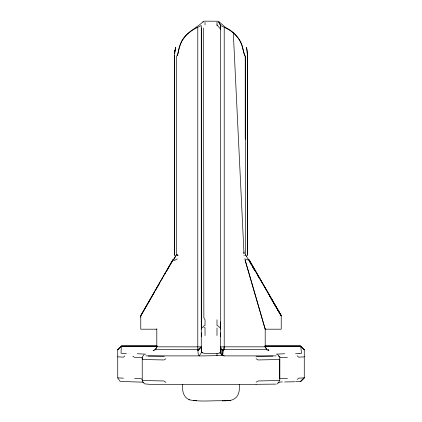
<?xml version="1.0" encoding="UTF-8"?>
<svg xmlns="http://www.w3.org/2000/svg" width="422" height="422" viewBox="0 0 422 422"><rect width="100%" height="100%" fill="white"/><g stroke="black" fill="none" stroke-linecap="round" stroke-linejoin="round"><path stroke-width="0.63" d="M201.399 319.222L201.452 29.139L201.399 329.128L201.626 328.221L203.852 326.032L205.023 325.589L205.023 319.792L203.852 317.798L203.568 28M276.088 355.888L224.108 355.888C219.619 355.572 220.521 349.949 220.659 346.895L220.637 25.526L218.754 22.187L219.002 21.791L217.9 21.227L204.401 21.153A4.22 4.22 0 0 0 203.246 21.564L202.998 21.791C195.666 28.923 184.815 32.684 180.874 43.007A31.181 31.175 16.9 0 0 178.422 50.851L178.063 53.589L177.256 55.783M247.672 254.614L247.688 56.4L247.155 50.334L246.495 47.364L247.561 56.384L247.366 254.329L247.703 255.146M279.749 380.771L279.77 359.164M216.992 24.887L220.548 29.139L220.6 25.457M140.758 317.159L140.774 316.305M174.898 50.302L174.56 53.341L175.52 47.311L174.328 56.669C174.872 56.453 173.89 56.949 174.392 55.171M174.455 53.357L174.845 50.334M201.431 174.18L201.452 29.139M248.737 258.971L248.595 259.931L249.112 259.931L281.105 315.593L248.933 260.036M304.273 356.532L303.898 356.922L298.602 357.154L297.125 355.73M267.532 350.255L266.593 349.701L265.206 346.821L224.214 346.821L223.27 350.376L222.684 355.535L199.105 355.962L198.409 355.82L197.786 349.701L155.623 349.49L154.842 350.075M121.014 381.425L119.806 381.108L117.817 377.869L123.419 378.154M140.879 315.345L172.909 259.683L173.194 259.804L176.697 254.292L173.563 260.358M247.456 56.685L247.561 56.384M156.794 328.807L156.794 346.821L155.623 349.49L156.794 346.409M174.297 255.394L174.634 254.651L174.544 56.384M174.297 255.146L174.671 254.329M140.827 315.645L172.909 259.683L173.194 259.804L166.643 271.156M151.25 297.827L140.774 315.983L140.758 329.197L156.794 329.197M151.909 296.692L152.564 295.558M153.218 294.419L154.199 292.72M156.166 289.313L157.148 287.614M157.802 286.475L159.764 283.072M162.059 279.1L162.713 277.966M165.007 273.994L165.661 272.86M199.105 355.962L201.626 352.28L202.697 352.317M156.794 346.821L201.273 346.873L198.108 350.482L201.273 346.895L201.399 352.549L205.023 353.509L216.992 353.578L220.659 352.887L220.6 346.889L224.214 346.821M295.611 381.551L300.591 381.483L304.273 377.832L304.273 349.469L303.65 349.437M300.591 381.483L304.183 377.869L298.723 378.154L297.178 379.42M117.727 349.711L121.325 346.098L157.074 346.098M117.727 349.859L121.32 346.246L157.132 346.246M295.611 353.72L299.135 353.383M279.433 381.994L277.101 383.951M300.664 381.446L304.273 377.832M155.623 349.041L154.468 349.738M124.822 355.941L123.398 357.154L117.727 356.833M197.786 349.701L201.273 346.873L201.289 25.547C194.447 28.712 187.532 32.436 183.364 39.024C179.086 44.136 179.419 51.183 176.48 56.722L176.48 254.682M144.044 354.717L142.161 357.154L141.112 357.666L134.565 357.402L132.788 356.121M165.936 358.716L163.979 359.961L142.32 359.502M256.064 382.19L258.127 380.966L279.68 380.502M174.117 260.68L177.298 258.881M222.325 400.81L226.187 400.705L224.499 400.758C227.97 400.678 231.768 400.794 234.706 398.605C239.453 395.535 239.738 389.237 239.242 384.194M154.362 350.286L154.626 350.165M196.098 27.731L197.106 27.309M279.696 359.502L258.021 359.961L256.064 358.716M276.299 354.163L284.66 353.736M276.088 384.115L256.064 384.31M278.515 356.031L280.888 357.666L287.435 357.402M279.892 378.777L287.435 378.402M256.064 356.495L272.886 356.084M118.223 349.437L117.727 349.469L117.743 378.138M219.535 352.317L219.946 352.296M284.66 381.963L294.778 381.746M223.465 400.794C212.277 400.436 200.777 401.997 189.747 399.887M145.912 355.888L197.892 355.888M203.852 327.704L205.023 327.704L205.023 335.58M265.206 329.197L245.055 259.894L265.206 329.197L281.242 329.197L281.226 315.862L269.827 296.297M156.937 345.876L121.336 345.876L121.035 353.225L126.405 353.72M265.063 345.876L300.664 345.876L301.551 353.33L300.417 353.277A19.148 0.417 -0.4 0 1 299.124 353.383M264.937 346.098L300.675 346.098L304.273 349.701M264.895 346.246L300.68 346.246L304.273 349.843M224.193 355.888L223.591 355.82M256.064 384.484L149.488 384.326L144.667 383.883L142.446 381.694L142.32 380.502L163.873 380.966L165.936 382.406M164.285 356.284L148.259 356.052M134.565 378.402L141.112 378.655L142.161 379.399M194.943 400.689L196.578 400.742M137.34 353.736L145.701 354.163M143.654 382.19L121.425 381.483M244.702 258.881L248.716 260.179L245.52 254.682L245.303 56.738C242.692 50.091 242.281 42.411 237.037 36.856C232.891 31.402 226.651 28.406 220.637 25.526M182.779 384.194C181.919 389.833 183.064 397.113 188.982 399.565M188.898 399.528L189.837 399.924M224.894 27.309C230.317 29.561 235.007 33.454 238.388 38.244A31.724 31.719 -26.6 0 1 242.175 45.55L243.953 53.589L245.235 56.326L245.235 139.197M267.374 349.664L266.535 349.184L265.206 346.409M219.002 21.791L225.902 27.731M203.209 22.202L202.998 21.791M277.687 354.575L279.839 357.154M220.263 28.749L220.548 29.139M218.754 22.187L220.6 25.331M250.9 263.887L251.559 265.016M252.219 266.145L254.529 270.101M271.937 299.926L281.226 315.862M250.879 263.845L251.533 264.958M252.182 266.076L254.793 270.549M257.731 275.577L258.712 277.254M249.091 259.683L281.105 315.292M245.535 254.872L246.448 256.613M247.329 254.651L247.703 255.394M220.389 352.28L220.659 352.887M220.659 346.895L221.26 348.973L221.086 354.058L222.684 355.535L222.684 350.165L221.26 348.973L223.27 350.376L224.214 349.506L266.593 349.701L266.535 349.184M201.399 27.873L201.626 28.87M244.08 255.22L244.111 255.753M243.9 251.934L244.006 253.786L233.319 32.995M247.688 56.669L247.545 53.357M142.251 357.524L142.283 358.842M174.386 254.63L174.328 56.4L174.328 254.345M279.77 357.545L279.77 378.851M265.206 328.807L265.206 346.821M224.214 27.393L224.214 349.88M220.6 321.854L220.6 329.128L220.3 328.005L218.169 326.032L216.992 325.589L216.992 319.792M220.6 332.842L220.6 336.434M216.992 22.134L216.992 25.563M216.992 327.915L216.992 335.58M216.992 353.578L216.992 355.677M205.023 22.413L205.023 24.887M201.399 332.842L201.399 336.434M201.399 346.889L201.399 352.549M197.786 27.393L197.786 350.376M142.23 357.845L142.23 380.465M277.945 382.126A36.292 0.549 -0.4 0 1 282.355 381.952M177.905 255.753L177.641 254.682L177.905 255.753M153.772 350.429L153.186 350.503L153.772 350.429M230.386 400.404L228.017 400.615L230.386 400.404M227.806 400.652L226.261 400.705L227.806 400.652M193.983 400.615L193.661 400.599L194.442 400.652L193.983 400.615M268.814 349.949L268.228 349.896L268.814 349.949M268.814 350.503L268.192 350.429L268.814 350.503M249.914 262.189L249.254 261.06L249.898 262.167"/></g></svg>
